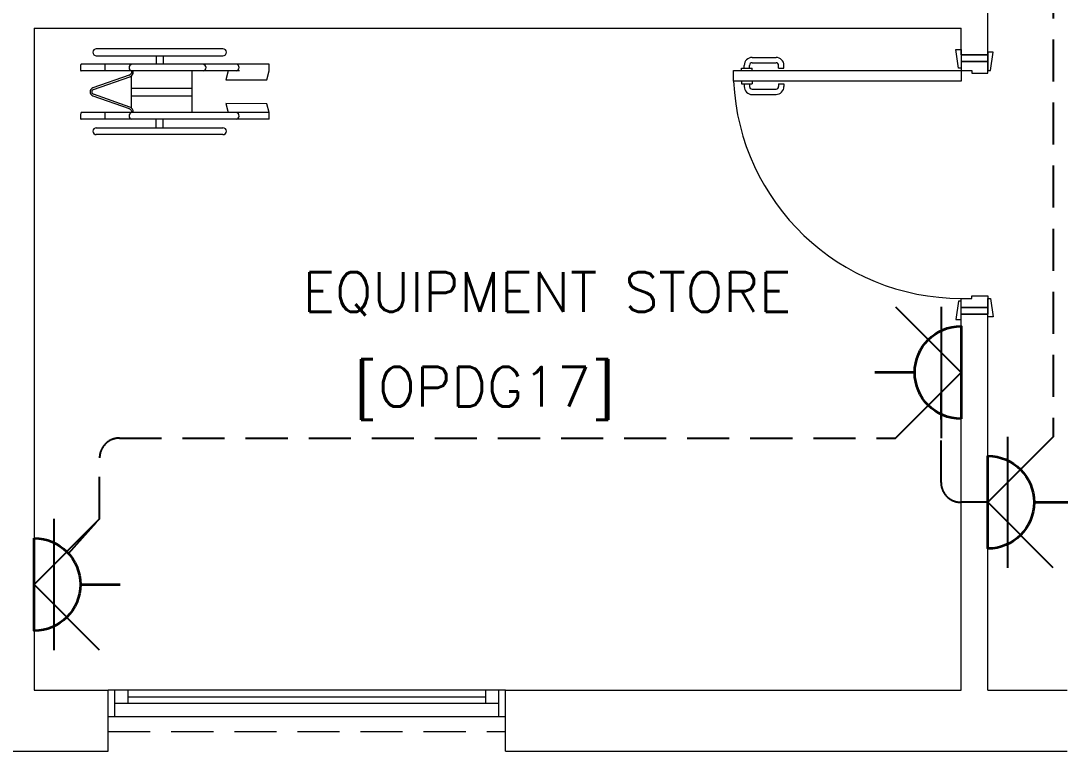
# Model space of a CAD drawing. Header units: inches. Extents: x -12418 to 57169, y -29325 to 19878.
# Drawn here: x 14148 to 18071, y -13097 to -10339 of the extents above; entities that cross this region are included whole.
import ezdxf
from ezdxf.enums import TextEntityAlignment as Align

# ---------------------------------------------------------------- set-up
doc = ezdxf.new("R2010")
doc.units = ezdxf.units.IN
doc.header["$LTSCALE"] = 25
doc.header["$MEASUREMENT"] = 0
for name, pattern in [('00-Ground Floor$0$HIDDEN', [9.525, 6.35, -3.175]), ('DASHDOT', [25.4, 12.7, -6.35, 0, -6.35]), ('HIDDEN', [9.525, 6.35, -3.175])]:
    doc.linetypes.add(name, pattern=pattern)
doc.layers.get('0').update_dxf_attribs({"color": 8})
doc.layers.get('Defpoints').update_dxf_attribs({"color": 8})
for name, color, linetype, lineweight in [('00-Ground Floor$0$72_EGR_BASE_TEXT', 252, 'Continuous', 5), ('00-Ground Floor$0$Aluminum', 251, 'Continuous', 5), ('00-Ground Floor$0$LOADING', 253, 'Continuous', 5), ('00-Ground Floor$0$Proj', 251, 'Continuous', 5), ('00-Ground Floor$0$Walls', 251, 'Continuous', 5), ('00-Ground Floor$0$Wooden Joinery', 251, 'Continuous', 5), ('E-LITE-CLNG-CNDT', 6, 'DASHDOT', 35), ('E-LITE-EXIT-NUMB', 6, 'Continuous', 25), ('E-POWR-FLOR-CNDT', 6, 'HIDDEN', 25), ('E-POWR-WALL @ 100', 4, 'Continuous', 35)]:
    doc.layers.add(name, color=color, linetype=linetype, lineweight=lineweight)
doc.styles.add('00-Ground Floor$0$SIMPLEX', font='SIMPLEX.shx', dxfattribs={"height": 150})
doc.styles.add('DC_Simplex', font='SIMPLEX.shx', dxfattribs={"width": 0.7})

# ---------------------------------------------------------------- blocks, each defined once
blk = doc.blocks.new('00-Ground Floor$0$A$C72370EFE')
at = {"layer": '00-Ground Floor$0$Wooden Joinery'}
for p, q in [((-0.01, -0.03), (-0.01, -0.07)), ((0, -0.03), (-0.01, -0.03)), ((0.04, -0.03), (0.05, -0.03)), ((0.05, -0.03), (0.05, -0.07)), ((-0.05, -0.07), (-0.05, -0.16)), ((-0.03, -0.07), (-0.03, -0.16)), ((-0.01, -0.04), (-0.02, -0.04)), ((-0.01, -0.06), (-0.02, -0.06)), ((0, -0.07), (-0.01, -0.07)), ((0.04, -0.07), (0.05, -0.07)), ((0.05, -0.04), (0.06, -0.04)), ((0.05, -0.06), (0.06, -0.06)), ((0.07, -0.07), (0.07, -0.16)), ((0.09, -0.07), (0.09, -0.16)), ((-0.01, -0.17), (-0.02, -0.17)), ((-0.01, -0.19), (-0.02, -0.19)), ((-0.01, -0.17), (-0.01, -0.19)), ((0.05, -0.17), (0.06, -0.17)), ((0.05, -0.17), (0.05, -0.19)), ((0.05, -0.19), (0.06, -0.19))]:
    blk.add_line(p, q, dxfattribs=at)
for centre, radius, start, end in [((-0.02, -0.07), 0.03, 90, 180), ((-0.02, -0.07), 0.01, 90, 180), ((0.06, -0.07), 0.03, 0, 90), ((0.06, -0.07), 0.01, 0, 90), ((-0.02, -0.16), 0.03, 180, 270), ((-0.02, -0.16), 0.01, 180, 270), ((0.06, -0.16), 0.01, 270, 0), ((0.06, -0.16), 0.03, 270, 0)]:
    blk.add_arc(centre, radius, start, end, dxfattribs=at)
blk = doc.blocks.new('00-Ground Floor$0$A$C5DAD61B4')
at = {"layer": '00-Ground Floor$0$Wooden Joinery'}
for points in [[(80, 959.1), (80, 969.1), (10, 979.1), (10, 959.1)], [(940, 959.1), (940, 969.1), (1010, 979.1), (1010, 959.1)], [(70, 859.1), (70, 849.1), (0, 839.1), (0, 859.1)], [(120, 859.1), (120, 0), (80, 0), (80, 859.1)], [(950, 859.1), (950, 849.1), (1020, 839.1), (1020, 859.1)]]:
    blk.add_lwpolyline(points, close=True, dxfattribs=at)
for points in [[(45, 859.1), (45, 959.1), (20, 959.1), (20, 859.1), (45, 859.1)], [(45, 859.1), (80, 859.1), (80, 899.1), (90, 899.1), (90, 959.1), (45, 959.1), (45, 859.1)], [(975, 859.1), (940, 859.1), (940, 899.1), (930, 899.1), (930, 959.1), (975, 959.1), (975, 859.1)], [(975, 859.1), (975, 959.1), (1000, 959.1), (1000, 859.1), (975, 859.1)]]:
    blk.add_lwpolyline(points, dxfattribs=at)
blk.add_arc((80, 859.1), 860, 272.666, 0, dxfattribs=at)
at = {"layer": '00-Ground Floor$0$Wooden Joinery', "xscale": 999.9999999998854, "yscale": 999.9999999998854, "zscale": 999.9999999998854, "rotation": 180}
blk.add_blockref('00-Ground Floor$0$A$C72370EFE', (120, 0), dxfattribs=at)
blk = doc.blocks.new('00-Ground Floor$0$HF14449A-P')
for p, q in [((-0.2244, 0.0577), (-0.7026, 0.0577)), ((-0.05, 0), (-0.7602, 0)), ((-0.7026, 0.0323), (-0.2244, 0.0323)), ((-0.4762, 0.0321), (-0.4762, -0.0003)), ((-0.4508, 0.0321), (-0.4508, -0.0003)), ((-0.05, -0.0255), (-0.05, 0)), ((-0.1618, -0.0254), (-0.7597, -0.0254)), ((-0.5699, -0.0249), (-0.5699, -0.0332)), ((-0.5636, -0.0346), (-0.5636, -0.0251)), ((-0.3406, -0.1837), (-0.3406, -0.0251)), ((-0.2045, -0.0254), (-0.2138, -0.0595)), ((-0.0589, -0.0584), (-0.05, -0.0255)), ((-0.578, -0.0409), (-0.7158, -0.0896)), ((-0.7137, -0.0956), (-0.576, -0.047)), ((-0.5708, -0.044), (-0.5708, -0.1647)), ((-0.2138, -0.0595), (-0.0589, -0.0584)), ((-0.576, -0.1618), (-0.7137, -0.1132)), ((-0.5708, -0.0899), (-0.3406, -0.0899)), ((-0.7158, -0.1192), (-0.578, -0.1678)), ((-0.5708, -0.1189), (-0.3406, -0.1189)), ((-0.0589, -0.1493), (-0.2138, -0.1482)), ((-0.2138, -0.1482), (-0.2045, -0.1824)), ((-0.0499, -0.1827), (-0.0589, -0.1493)), ((-0.05, -0.1827), (-0.7602, -0.1827)), ((-0.5699, -0.1755), (-0.5699, -0.1837)), ((-0.5636, -0.1837), (-0.5636, -0.1742)), ((-0.05, -0.2078), (-0.05, -0.1827)), ((-0.05, -0.2078), (-0.7593, -0.2078)), ((-0.4762, -0.2401), (-0.4762, -0.2078)), ((-0.4508, -0.2401), (-0.4508, -0.2078)), ((-0.7026, -0.2404), (-0.2244, -0.2404)), ((-0.2244, -0.2658), (-0.7026, -0.2658))]:
    blk.add_line(p, q)
for centre, radius, start, end in [((-0.7026, 0.045), 0.0127, 90, 180), ((-0.7026, 0.045), 0.0127, 180, 270), ((-0.2244, 0.045), 0.0127, 0, 90), ((-0.2244, 0.045), 0.0127, 270, 0), ((-0.5661, -0.0128), 0.0127, 98.7333, 261.2512), ((-0.5848, -0.0258), 0.0166, 294.282, 333.3732), ((-0.5848, -0.0258), 0.023, 292.5926, 337.4074), ((-0.301, -0.0129), 0.0127, 279.8278, 82.5002), ((-0.7106, -0.1044), 0.0157, 109.4325, 250.5675), ((-0.7106, -0.1044), 0.00936, 109.4229, 250.5771), ((-0.5661, -0.1952), 0.0127, 98.7488, 261.2667), ((-0.5848, -0.183), 0.0166, 26.6268, 65.718), ((-0.5848, -0.183), 0.023, 22.5926, 67.4074), ((-0.7026, -0.2531), 0.0127, 90, 180), ((-0.7026, -0.2531), 0.0127, 180, 270), ((-0.2244, -0.2531), 0.0127, 0, 90), ((-0.2244, -0.2531), 0.0127, 270, 0)]:
    blk.add_arc(centre, radius, start, end)
for centre, ratio, start_param, end_param in [((-0.7597, -0.0126), 0.241377, 0.152696, 3.141593), ((-0.6698, -0.0127), 0.078125, 3.141593, 6.498142), ((-0.1758, -0.0125), 0.964579, 3.250377, 6.096807), ((-0.7597, -0.1952), 0.241678, 0.147741, 3.289334), ((-0.6698, -0.1954), 0.078125, 3.141593, 6.498142), ((-0.1758, -0.1951), 0.964579, 3.252899, 6.098308)]:
    blk.add_ellipse(centre, major_axis=(0, 0.0127), ratio=ratio, start_param=start_param, end_param=end_param)
blk = doc.blocks.new('00-Ground Floor')
at = {"layer": '00-Ground Floor$0$Aluminum'}
for p, q in [((15977.9, -12867.4, 0), (14477.9, -12867.4, 0)), ((14502.9, -12967.4, 0), (14502.9, -12867.4, 0)), ((14552.9, -12917.4, 0), (14552.9, -12867.4, 0)), ((15902.9, -12917.4, 0), (15902.9, -12867.4, 0)), ((15952.9, -12967.4, 0), (15952.9, -12867.4, 0)), ((14552.9, -12892.4, 0), (15902.9, -12892.4, 0)), ((15952.9, -12917.4, 0), (14502.9, -12917.4, 0)), ((15977.9, -12967.4, 0), (14477.9, -12967.4, 0))]:
    blk.add_line(p, q, dxfattribs=at)
at = {"layer": '00-Ground Floor$0$Proj', "linetype": '00-Ground Floor$0$HIDDEN'}
blk.add_line((14477.9, -13022.6, 0), (15977.9, -13022.6, 0), dxfattribs=at)
at = {"layer": '00-Ground Floor$0$Walls'}
for p, q in [((17797.7, -10467.4, 0), (17797.7, -8357.4, 0)), ((14197.9, -10367.4, 0), (14197.9, -12867.4, 0)), ((14197.9, -10367.4, 0), (17697.7, -10367.4, 0)), ((17697.7, -10467.4, 0), (17697.7, -10367.4, 0)), ((17697.7, -10467.4, 0), (17797.7, -10467.4, 0)), ((17697.7, -11447.4, 0), (17797.7, -11447.4, 0)), ((17697.7, -12867.4, 0), (17697.7, -11447.4, 0)), ((17797.7, -12867.4, 0), (17797.7, -11447.4, 0)), ((14197.9, -12867.4, 0), (14477.9, -12867.4, 0)), ((14477.9, -13097.4, 0), (14477.9, -12867.4, 0)), ((15977.9, -12867.4, 0), (17697.7, -12867.4, 0)), ((15977.9, -13097.4, 0), (15977.9, -12867.4, 0)), ((17797.7, -12867.4, 0), (18097.7, -12867.4, 0)), ((11977.9, -13097.4, 0), (14477.9, -13097.4, 0)), ((15977.9, -13097.4, 0), (18097.7, -13097.4, 0))]:
    blk.add_line(p, q, dxfattribs=at)
at = {"layer": '00-Ground Floor$0$LOADING', "lineweight": 0, "xscale": 1000, "yscale": 1000, "zscale": 1000}
blk.add_blockref('00-Ground Floor$0$HF14449A-P', (15135.6, -10503.1), dxfattribs=at)
at = {"layer": '00-Ground Floor$0$Wooden Joinery', "rotation": 270}
blk.add_blockref('00-Ground Floor$0$A$C5DAD61B4', (16838.7, -10447.4, 0), dxfattribs=at)
at = {"layer": '00-Ground Floor$0$72_EGR_BASE_TEXT', "char_height": 150, "attachment_point": 2, "style": '00-Ground Floor$0$SIMPLEX'}
for s, insert in [('EQUIPMENT STORE', (16134.2, -11288.1)), ('[OPDG17]', (15898.5, -11646.1, 0))]:
    blk.add_mtext(s, dxfattribs=dict(at, insert=insert))
blk = doc.blocks.new('*U44')
blk.add_line((0, 1.75), (0, 3.25))
blk.add_lwpolyline([(1.75, 0, 1), (-1.75, 0)], format="xyb", close=True)
at = {"layer": 'Defpoints'}
for p, q in [((-2.475, 2.475), (0, 0)), ((2.475, 2.475), (0, 0)), ((-2.475, 0.758), (2.475, 0.758))]:
    blk.add_line(p, q, dxfattribs=at)
at = {"layer": 'E-LITE-EXIT-NUMB', "style": 'DC_Simplex', "width": 0.7, "flags": 8}
blk.add_attdef('TYPE', text='', height=2, rotation=360, dxfattribs=at).set_placement((-2.682, 5.238), align=Align.RIGHT)
blk.add_attdef('CIRCUIT', (2.682, 5.238), '', height=2, rotation=360, dxfattribs=at)
blk = doc.blocks.new('*U30')
blk.add_line((0, 1.75), (0, 3.25))
blk.add_lwpolyline([(1.75, 0, 1), (-1.75, 0)], format="xyb", close=True)
at = {"layer": 'Defpoints'}
for p, q in [((-2.475, 2.475), (0, 0)), ((2.475, 2.475), (0, 0)), ((-2.475, 0.758), (2.475, 0.758))]:
    blk.add_line(p, q, dxfattribs=at)
at = {"layer": 'E-LITE-EXIT-NUMB', "style": 'DC_Simplex', "width": 0.7, "flags": 8}
blk.add_attdef('TYPE', text='', height=2, rotation=360, dxfattribs=at).set_placement((-2.682, 5.238), align=Align.RIGHT)
blk.add_attdef('CIRCUIT', (2.682, 5.238), '', height=2, rotation=360, dxfattribs=at)
blk = doc.blocks.new('*U32')
blk.add_line((0, -1.75), (0, -3.25))
blk.add_lwpolyline([(-1.75, 0, 1), (1.75, 0)], format="xyb", close=True)
at = {"layer": 'Defpoints'}
for p, q in [((-2.475, -2.475), (0, 0)), ((2.475, -2.475), (0, 0)), ((2.475, -0.758), (-2.475, -0.758))]:
    blk.add_line(p, q, dxfattribs=at)
at = {"layer": 'E-LITE-EXIT-NUMB', "style": 'DC_Simplex', "width": 0.7, "flags": 8}
blk.add_attdef('TYPE', text='', height=2, rotation=360, dxfattribs=at).set_placement((-2.682, 5.238), align=Align.RIGHT)
blk.add_attdef('CIRCUIT', (2.682, 5.238), '', height=2, rotation=360, dxfattribs=at)

msp = doc.modelspace()

# ---------------------------------------------------------------- linework, layer by layer
at = {"layer": 'E-POWR-FLOR-CNDT', "elevation": 0}
msp.add_lwpolyline([(17921.5, -5999.7), (18045.2, -6123.5), (18045.2, -11909.9), (17921.5, -12033.7)], dxfattribs=at)
for points in [[(17797.7, -12157.4), (17696.5, -12157.4, -0.414214), (17621.5, -12082.4), (17621.5, -11743.2)], [(14328, -12350.7), (14445.4, -12220.3), (14445.4, -11989.9, -0.414214), (14520.4, -11914.9), (17449.8, -11914.9), (17573.6, -11791.2)]]:
    msp.add_lwpolyline(points, format="xyb", dxfattribs=at)

# ---------------------------------------------------------------- block references
at = {"layer": 'E-LITE-CLNG-CNDT'}
msp.add_blockref('00-Ground Floor', (0, 0), dxfattribs=at)
at = {"layer": 'E-POWR-WALL @ 100', "xscale": -100, "yscale": 100, "zscale": 100}
for name, p, rotation in [('*U30', (17697.3, -11667.4, 0), 90), ('*U44', (17797.7, -12157.4, 0), 270), ('*U32', (14197.9, -12467.7, 0), 90)]:
    msp.add_blockref(name, p, dxfattribs=dict(at, rotation=rotation))

doc.saveas('drawing.dxf')
